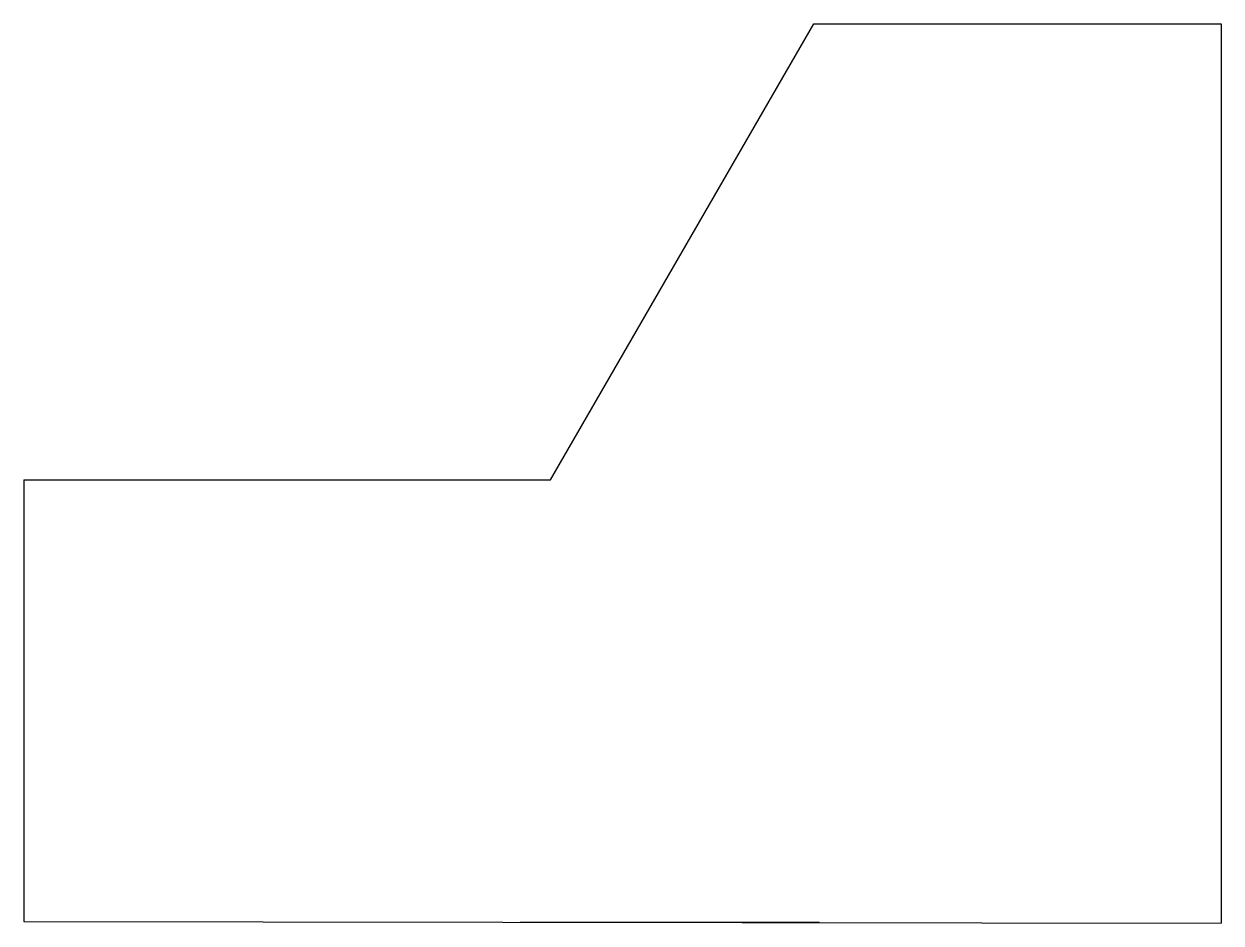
# Model space of a CAD drawing. Header units: millimetres. Extents: x 1086.5 to 1142.4, y -633.1 to -591.1.
import ezdxf

# ---------------------------------------------------------------- set-up
doc = ezdxf.new("R2010")
doc.units = ezdxf.units.MM
doc.layers.get('0').update_dxf_attribs({"linetype": 'CONTINUOUS', "lineweight": 25})

msp = doc.modelspace()

# ---------------------------------------------------------------- linework, layer by layer
for p, q in [((1111.099, -612.435), (1123.409, -591.115)), ((1123.409, -591.115), (1142.441, -591.115)), ((1142.441, -591.115), (1142.441, -633.149)), ((1086.481, -612.435), (1111.099, -612.435)), ((1086.481, -612.435), (1111.099, -612.435)), ((1086.481, -612.435), (1111.099, -612.435)), ((1086.481, -612.435), (1086.481, -633.073)), ((1086.481, -633.073), (1142.441, -633.149)), ((1109.674, -633.105), (1123.674, -633.105))]:
    msp.add_line(p, q)

doc.saveas('drawing.dxf')
